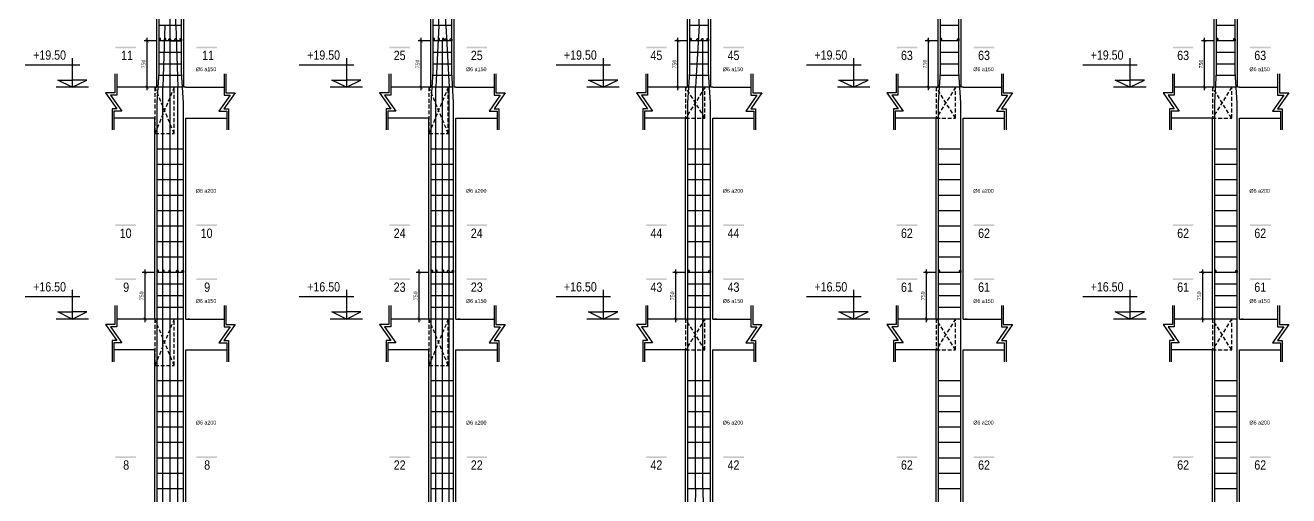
# Model space of a CAD drawing. Extents: x 394 to 12570, y -4198 to 1567.
# Drawn here: x 5031 to 5848, y 679 to 984 of the extents above; entities that cross this region are included whole.
import ezdxf

# ---------------------------------------------------------------- set-up
doc = ezdxf.new("R2010")
doc.units = 0
doc.header["$MEASUREMENT"] = 0
doc.linetypes.add('CENTER2', pattern=[1.125, 0.75, -0.125, 0.125, -0.125])
doc.linetypes.add('HIDDEN', pattern=[0.375, 0.25, -0.125])
doc.layers.get('0').update_dxf_attribs({"linetype": 'CONTINUOUS'})
doc.layers.get('DEFPOINTS').update_dxf_attribs({"linetype": 'CONTINUOUS'})
for name, color, linetype in [('DAI', 3, 'CONTINUOUS'), ('DUT', 9, 'CENTER2'), ('TEXT', 7, 'CONTINUOUS'), ('THEP', 6, 'CONTINUOUS'), ('TUONG', 7, 'CONTINUOUS')]:
    doc.layers.add(name, color=color, linetype=linetype)
doc.styles.add('DIM-NEW', font='')
doc.styles.add('style1', font='')
doc.styles.add('T2', font='')
doc.styles.get('DIM-NEW').set_extended_font_data('VNI-Helve-Condense')
doc.styles.get('style1').set_extended_font_data('VNI-Goudy')
doc.styles.get('T2').set_extended_font_data('VNI-Times')
doc.dimstyles.new('TL25', dxfattribs={"dimtxt": 2.5, "dimasz": 2, "dimexe": 2, "dimexo": 2, "dimgap": 1, "dimtad": 1, "dimdec": 0, "dimlfac": 25, "dimzin": 0, "dimdsep": 46, "dimtxsty": 'T2', "dimblk": 'ARCHTICK', "dimcen": 2.5, "dimdle": 2, "dimclrd": 1, "dimclre": 1, "dimclrt": 2, "dimadec": 0, "dimazin": 0, "dimtfac": 1, "dimtdec": 0, "dimtix": 1, "dimtofl": 0, "dimtmove": 0, "dimatfit": 0, "dimldrblk": 'ARCHTICK', "dimfxl": 1, "dimtolj": 1, "dimtzin": 0, "dimlwd": -1, "dimlwe": -1, "dimarcsym": 0})

# ---------------------------------------------------------------- blocks, each defined once
blk = doc.blocks.new('_ARCHTICK')
at = {"color": 0, "linetype": 'ByBlock', "const_width": 0.15}
blk.add_lwpolyline([(-0.5, -0.5), (0.5, 0.5)], dxfattribs=at)
blk = doc.blocks.new('*D31')
at = {"layer": 'DEFPOINTS', "color": 0, "transparency": 16777216}
for p in [(5108.21, 823.54), (5115.97, 823.54), (5114.47, 793.54)]:
    blk.add_point(p, dxfattribs=at)
at = {"layer": 'TUONG', "color": 1, "transparency": 16777216}
for p, q in [((5108.21, 791.54), (5108.21, 825.54)), ((5113.97, 823.54), (5106.21, 823.54)), ((5112.47, 793.54), (5106.21, 793.54))]:
    blk.add_line(p, q, dxfattribs=at)
at = {"layer": 'TUONG', "color": 1, "transparency": 16777216, "xscale": 2, "yscale": 2, "zscale": 2}
for p, rotation in [((5108.21, 823.54), 90), ((5108.21, 793.54), 270)]:
    blk.add_blockref('_ARCHTICK', p, dxfattribs=dict(at, rotation=rotation))
at = {"layer": 'TUONG', "color": 2, "transparency": 16777216, "insert": (5105.91, 808.54), "char_height": 2.5, "attachment_point": 5, "rotation": 90, "style": 'T2'}
blk.add_mtext('\\A1;750', dxfattribs=at)
blk = doc.blocks.new('*D32')
at = {"layer": 'DEFPOINTS', "color": 0, "transparency": 16777216}
for p in [(5109.46, 973.54), (5117.22, 973.54), (5115.72, 943.54)]:
    blk.add_point(p, dxfattribs=at)
at = {"layer": 'TUONG', "color": 1, "transparency": 16777216}
for p, q in [((5115.22, 973.54), (5107.46, 973.54)), ((5109.46, 941.54), (5109.46, 975.54)), ((5113.72, 943.54), (5107.46, 943.54))]:
    blk.add_line(p, q, dxfattribs=at)
at = {"layer": 'TUONG', "color": 1, "transparency": 16777216, "xscale": 2, "yscale": 2, "zscale": 2}
for p, rotation in [((5109.46, 973.54), 90), ((5109.46, 943.54), 270)]:
    blk.add_blockref('_ARCHTICK', p, dxfattribs=dict(at, rotation=rotation))
at = {"layer": 'TUONG', "color": 2, "transparency": 16777216, "insert": (5107.16, 958.54), "char_height": 2.5, "attachment_point": 5, "rotation": 90, "style": 'T2'}
blk.add_mtext('\\A1;750', dxfattribs=at)
blk = doc.blocks.new('*D42')
at = {"layer": 'DEFPOINTS', "color": 0, "transparency": 16777216}
for p in [(5286.69, 973.54), (5294.45, 973.54), (5292.95, 943.54)]:
    blk.add_point(p, dxfattribs=at)
at = {"layer": 'TUONG', "color": 1, "transparency": 16777216}
for p, q in [((5292.45, 973.54), (5284.69, 973.54)), ((5286.69, 941.54), (5286.69, 975.54)), ((5290.95, 943.54), (5284.69, 943.54))]:
    blk.add_line(p, q, dxfattribs=at)
at = {"layer": 'TUONG', "color": 1, "transparency": 16777216, "xscale": 2, "yscale": 2, "zscale": 2}
for p, rotation in [((5286.69, 973.54), 90), ((5286.69, 943.54), 270)]:
    blk.add_blockref('_ARCHTICK', p, dxfattribs=dict(at, rotation=rotation))
at = {"layer": 'TUONG', "color": 2, "transparency": 16777216, "insert": (5284.39, 958.54), "char_height": 2.5, "attachment_point": 5, "rotation": 90, "style": 'T2'}
blk.add_mtext('\\A1;750', dxfattribs=at)
blk = doc.blocks.new('*D41')
at = {"layer": 'DEFPOINTS', "color": 0, "transparency": 16777216}
for p in [(5285.44, 823.54), (5293.2, 823.54), (5291.7, 793.54)]:
    blk.add_point(p, dxfattribs=at)
at = {"layer": 'TUONG', "color": 1, "transparency": 16777216}
for p, q in [((5285.44, 791.54), (5285.44, 825.54)), ((5291.2, 823.54), (5283.44, 823.54)), ((5289.7, 793.54), (5283.44, 793.54))]:
    blk.add_line(p, q, dxfattribs=at)
at = {"layer": 'TUONG', "color": 1, "transparency": 16777216, "xscale": 2, "yscale": 2, "zscale": 2}
for p, rotation in [((5285.44, 823.54), 90), ((5285.44, 793.54), 270)]:
    blk.add_blockref('_ARCHTICK', p, dxfattribs=dict(at, rotation=rotation))
at = {"layer": 'TUONG', "color": 2, "transparency": 16777216, "insert": (5283.14, 808.54), "char_height": 2.5, "attachment_point": 5, "rotation": 90, "style": 'T2'}
blk.add_mtext('\\A1;750', dxfattribs=at)
blk = doc.blocks.new('*D50')
at = {"layer": 'DEFPOINTS', "color": 0, "transparency": 16777216}
for p in [(5451.48, 823.54), (5459.24, 823.54), (5457.74, 793.54)]:
    blk.add_point(p, dxfattribs=at)
at = {"layer": 'TUONG', "color": 1, "transparency": 16777216}
for p, q in [((5451.48, 791.54), (5451.48, 825.54)), ((5457.24, 823.54), (5449.48, 823.54)), ((5455.74, 793.54), (5449.48, 793.54))]:
    blk.add_line(p, q, dxfattribs=at)
at = {"layer": 'TUONG', "color": 1, "transparency": 16777216, "xscale": 2, "yscale": 2, "zscale": 2}
for p, rotation in [((5451.48, 823.54), 90), ((5451.48, 793.54), 270)]:
    blk.add_blockref('_ARCHTICK', p, dxfattribs=dict(at, rotation=rotation))
at = {"layer": 'TUONG', "color": 2, "transparency": 16777216, "insert": (5449.18, 808.54), "char_height": 2.5, "attachment_point": 5, "rotation": 90, "style": 'T2'}
blk.add_mtext('\\A1;750', dxfattribs=at)
blk = doc.blocks.new('*D49')
at = {"layer": 'DEFPOINTS', "color": 0, "transparency": 16777216}
for p in [(5452.73, 973.54), (5460.49, 973.54), (5458.99, 943.54)]:
    blk.add_point(p, dxfattribs=at)
at = {"layer": 'TUONG', "color": 1, "transparency": 16777216}
for p, q in [((5458.49, 973.54), (5450.73, 973.54)), ((5452.73, 941.54), (5452.73, 975.54)), ((5456.99, 943.54), (5450.73, 943.54))]:
    blk.add_line(p, q, dxfattribs=at)
at = {"layer": 'TUONG', "color": 1, "transparency": 16777216, "xscale": 2, "yscale": 2, "zscale": 2}
for p, rotation in [((5452.73, 973.54), 90), ((5452.73, 943.54), 270)]:
    blk.add_blockref('_ARCHTICK', p, dxfattribs=dict(at, rotation=rotation))
at = {"layer": 'TUONG', "color": 2, "transparency": 16777216, "insert": (5450.43, 958.54), "char_height": 2.5, "attachment_point": 5, "rotation": 90, "style": 'T2'}
blk.add_mtext('\\A1;750', dxfattribs=at)
blk = doc.blocks.new('*D62')
at = {"layer": 'DEFPOINTS', "color": 0, "transparency": 16777216}
for p in [(5614.75, 973.54), (5622.51, 973.54), (5621.01, 943.54)]:
    blk.add_point(p, dxfattribs=at)
at = {"layer": 'TUONG', "color": 1, "transparency": 16777216}
for p, q in [((5620.51, 973.54), (5612.75, 973.54)), ((5614.75, 941.54), (5614.75, 975.54)), ((5619.01, 943.54), (5612.75, 943.54))]:
    blk.add_line(p, q, dxfattribs=at)
at = {"layer": 'TUONG', "color": 1, "transparency": 16777216, "xscale": 2, "yscale": 2, "zscale": 2}
for p, rotation in [((5614.75, 973.54), 90), ((5614.75, 943.54), 270)]:
    blk.add_blockref('_ARCHTICK', p, dxfattribs=dict(at, rotation=rotation))
at = {"layer": 'TUONG', "color": 2, "transparency": 16777216, "insert": (5612.45, 958.54), "char_height": 2.5, "attachment_point": 5, "rotation": 90, "style": 'T2'}
blk.add_mtext('\\A1;750', dxfattribs=at)
blk = doc.blocks.new('*D61')
at = {"layer": 'DEFPOINTS', "color": 0, "transparency": 16777216}
for p in [(5613.5, 823.54), (5621.26, 823.54), (5619.76, 793.54)]:
    blk.add_point(p, dxfattribs=at)
at = {"layer": 'TUONG', "color": 1, "transparency": 16777216}
for p, q in [((5613.5, 791.54), (5613.5, 825.54)), ((5619.26, 823.54), (5611.5, 823.54)), ((5617.76, 793.54), (5611.5, 793.54))]:
    blk.add_line(p, q, dxfattribs=at)
at = {"layer": 'TUONG', "color": 1, "transparency": 16777216, "xscale": 2, "yscale": 2, "zscale": 2}
for p, rotation in [((5613.5, 823.54), 90), ((5613.5, 793.54), 270)]:
    blk.add_blockref('_ARCHTICK', p, dxfattribs=dict(at, rotation=rotation))
at = {"layer": 'TUONG', "color": 2, "transparency": 16777216, "insert": (5611.2, 808.54), "char_height": 2.5, "attachment_point": 5, "rotation": 90, "style": 'T2'}
blk.add_mtext('\\A1;750', dxfattribs=at)
blk = doc.blocks.new('*D70')
at = {"layer": 'DEFPOINTS', "color": 0, "transparency": 16777216}
for p in [(5792.14, 823.54), (5799.9, 823.54), (5798.4, 793.54)]:
    blk.add_point(p, dxfattribs=at)
at = {"layer": 'TUONG', "color": 1, "transparency": 16777216}
for p, q in [((5792.14, 791.54), (5792.14, 825.54)), ((5797.9, 823.54), (5790.14, 823.54)), ((5796.4, 793.54), (5790.14, 793.54))]:
    blk.add_line(p, q, dxfattribs=at)
at = {"layer": 'TUONG', "color": 1, "transparency": 16777216, "xscale": 2, "yscale": 2, "zscale": 2}
for p, rotation in [((5792.14, 823.54), 90), ((5792.14, 793.54), 270)]:
    blk.add_blockref('_ARCHTICK', p, dxfattribs=dict(at, rotation=rotation))
at = {"layer": 'TUONG', "color": 2, "transparency": 16777216, "insert": (5789.84, 808.54), "char_height": 2.5, "attachment_point": 5, "rotation": 90, "style": 'T2'}
blk.add_mtext('\\A1;750', dxfattribs=at)
blk = doc.blocks.new('*D69')
at = {"layer": 'DEFPOINTS', "color": 0, "transparency": 16777216}
for p in [(5793.39, 973.54), (5801.15, 973.54), (5799.65, 943.54)]:
    blk.add_point(p, dxfattribs=at)
at = {"layer": 'TUONG', "color": 1, "transparency": 16777216}
for p, q in [((5799.15, 973.54), (5791.39, 973.54)), ((5793.39, 941.54), (5793.39, 975.54)), ((5797.65, 943.54), (5791.39, 943.54))]:
    blk.add_line(p, q, dxfattribs=at)
at = {"layer": 'TUONG', "color": 1, "transparency": 16777216, "xscale": 2, "yscale": 2, "zscale": 2}
for p, rotation in [((5793.39, 973.54), 90), ((5793.39, 943.54), 270)]:
    blk.add_blockref('_ARCHTICK', p, dxfattribs=dict(at, rotation=rotation))
at = {"layer": 'TUONG', "color": 2, "transparency": 16777216, "insert": (5791.09, 958.54), "char_height": 2.5, "attachment_point": 5, "rotation": 90, "style": 'T2'}
blk.add_mtext('\\A1;750', dxfattribs=at)

msp = doc.modelspace()

# ---------------------------------------------------------------- linework, layer by layer
at = {"layer": 'DAI'}
for p, q in [((5131.72, 983.542), (5117.22, 983.542)), ((5306.453, 983.542), (5294.453, 983.542)), ((5472.491, 983.542), (5460.491, 983.542)), ((5634.509, 983.542), (5622.509, 983.542)), ((5813.148, 983.542), (5801.148, 983.542)), ((5131.72, 973.542), (5117.22, 973.542)), ((5306.453, 973.542), (5294.453, 973.542)), ((5472.491, 973.542), (5460.491, 973.542)), ((5634.509, 973.542), (5622.509, 973.542)), ((5813.148, 973.542), (5801.148, 973.542)), ((5131.72, 966.042), (5117.22, 966.042)), ((5306.453, 966.042), (5294.453, 966.042)), ((5472.491, 966.042), (5460.491, 966.042)), ((5634.509, 966.042), (5622.509, 966.042)), ((5813.148, 966.042), (5801.148, 966.042)), ((5131.72, 958.542), (5117.22, 958.542)), ((5306.453, 958.542), (5294.453, 958.542)), ((5472.491, 958.542), (5460.491, 958.542)), ((5634.509, 958.542), (5622.509, 958.542)), ((5813.148, 958.542), (5801.148, 958.542)), ((5131.876, 951.042), (5117.063, 951.042)), ((5306.609, 951.042), (5294.297, 951.042)), ((5472.647, 951.042), (5460.335, 951.042)), ((5634.666, 951.042), (5622.353, 951.042)), ((5813.304, 951.042), (5800.992, 951.042)), ((5132.345, 943.542), (5116.595, 943.542)), ((5307.078, 943.542), (5293.828, 943.542)), ((5473.116, 943.542), (5459.866, 943.542)), ((5635.134, 943.542), (5621.884, 943.542)), ((5813.773, 943.542), (5800.523, 943.542)), ((5132.97, 903.542), (5115.97, 903.542)), ((5307.703, 903.542), (5293.203, 903.542)), ((5473.741, 903.542), (5459.241, 903.542)), ((5635.759, 903.542), (5621.259, 903.542)), ((5814.398, 903.542), (5799.898, 903.542)), ((5132.97, 893.542), (5115.97, 893.542)), ((5307.703, 893.542), (5293.203, 893.542)), ((5473.741, 893.542), (5459.241, 893.542)), ((5635.759, 893.542), (5621.259, 893.542)), ((5814.398, 893.542), (5799.898, 893.542)), ((5132.97, 883.542), (5115.97, 883.542)), ((5307.703, 883.542), (5293.203, 883.542)), ((5473.741, 883.542), (5459.241, 883.542)), ((5635.759, 883.542), (5621.259, 883.542)), ((5814.398, 883.542), (5799.898, 883.542)), ((5132.97, 873.542), (5115.97, 873.542)), ((5307.703, 873.542), (5293.203, 873.542)), ((5473.741, 873.542), (5459.241, 873.542)), ((5635.759, 873.542), (5621.259, 873.542)), ((5814.398, 873.542), (5799.898, 873.542)), ((5132.97, 863.542), (5115.97, 863.542)), ((5307.703, 863.542), (5293.203, 863.542)), ((5473.741, 863.542), (5459.241, 863.542)), ((5635.759, 863.542), (5621.259, 863.542)), ((5814.398, 863.542), (5799.898, 863.542)), ((5132.97, 853.542), (5115.97, 853.542)), ((5307.703, 853.542), (5293.203, 853.542)), ((5473.741, 853.542), (5459.241, 853.542)), ((5635.759, 853.542), (5621.259, 853.542)), ((5814.398, 853.542), (5799.898, 853.542)), ((5132.97, 843.542), (5115.97, 843.542)), ((5307.703, 843.542), (5293.203, 843.542)), ((5473.741, 843.542), (5459.241, 843.542)), ((5635.759, 843.542), (5621.259, 843.542)), ((5814.398, 843.542), (5799.898, 843.542)), ((5132.97, 833.542), (5115.97, 833.542)), ((5307.703, 833.542), (5293.203, 833.542)), ((5473.741, 833.542), (5459.241, 833.542)), ((5635.759, 833.542), (5621.259, 833.542)), ((5814.398, 833.542), (5799.898, 833.542)), ((5132.97, 823.542), (5115.97, 823.542)), ((5307.703, 823.542), (5293.203, 823.542)), ((5473.741, 823.542), (5459.241, 823.542)), ((5635.759, 823.542), (5621.259, 823.542)), ((5814.398, 823.542), (5799.898, 823.542)), ((5132.97, 816.042), (5115.97, 816.042)), ((5307.703, 816.042), (5293.203, 816.042)), ((5473.741, 816.042), (5459.241, 816.042)), ((5635.759, 816.042), (5621.259, 816.042)), ((5814.398, 816.042), (5799.898, 816.042)), ((5132.97, 808.542), (5115.97, 808.542)), ((5132.97, 801.042), (5115.97, 801.042)), ((5307.703, 808.542), (5293.203, 808.542)), ((5307.703, 801.042), (5293.203, 801.042)), ((5473.741, 808.542), (5459.241, 808.542)), ((5473.741, 801.042), (5459.241, 801.042)), ((5635.759, 808.542), (5621.259, 808.542)), ((5635.759, 801.042), (5621.259, 801.042)), ((5814.398, 808.542), (5799.898, 808.542)), ((5814.398, 801.042), (5799.898, 801.042)), ((5132.97, 793.542), (5115.97, 793.542)), ((5307.703, 793.542), (5293.203, 793.542)), ((5473.741, 793.542), (5459.241, 793.542)), ((5635.759, 793.542), (5621.259, 793.542)), ((5814.398, 793.542), (5799.898, 793.542)), ((5132.97, 753.542), (5115.97, 753.542)), ((5307.703, 753.542), (5293.203, 753.542)), ((5473.741, 753.542), (5459.241, 753.542)), ((5635.759, 753.542), (5621.259, 753.542)), ((5814.398, 753.542), (5799.898, 753.542)), ((5132.97, 743.542), (5115.97, 743.542)), ((5307.703, 743.542), (5293.203, 743.542)), ((5473.741, 743.542), (5459.241, 743.542)), ((5635.759, 743.542), (5621.259, 743.542)), ((5814.398, 743.542), (5799.898, 743.542)), ((5132.97, 733.542), (5115.97, 733.542)), ((5307.703, 733.542), (5293.203, 733.542)), ((5473.741, 733.542), (5459.241, 733.542)), ((5635.759, 733.542), (5621.259, 733.542)), ((5814.398, 733.542), (5799.898, 733.542)), ((5132.97, 723.542), (5115.97, 723.542)), ((5307.703, 723.542), (5293.203, 723.542)), ((5473.741, 723.542), (5459.241, 723.542)), ((5635.759, 723.542), (5621.259, 723.542)), ((5814.398, 723.542), (5799.898, 723.542)), ((5132.97, 713.542), (5115.97, 713.542)), ((5307.703, 713.542), (5293.203, 713.542)), ((5473.741, 713.542), (5459.241, 713.542)), ((5635.759, 713.542), (5621.259, 713.542)), ((5814.398, 713.542), (5799.898, 713.542)), ((5132.97, 703.542), (5115.97, 703.542)), ((5307.703, 703.542), (5293.203, 703.542)), ((5473.741, 703.542), (5459.241, 703.542)), ((5635.759, 703.542), (5621.259, 703.542)), ((5814.398, 703.542), (5799.898, 703.542)), ((5132.97, 693.542), (5115.97, 693.542)), ((5307.703, 693.542), (5293.203, 693.542)), ((5473.741, 693.542), (5459.241, 693.542)), ((5635.759, 693.542), (5621.259, 693.542)), ((5814.398, 693.542), (5799.898, 693.542)), ((5132.97, 683.542), (5115.97, 683.542)), ((5307.703, 683.542), (5293.203, 683.542)), ((5473.741, 683.542), (5459.241, 683.542)), ((5635.759, 683.542), (5621.259, 683.542)), ((5814.398, 683.542), (5799.898, 683.542))]:
    msp.add_line(p, q, dxfattribs=at)
at = {"layer": 'DUT', "linetype": 'HIDDEN', "ltscale": 10}
for p, q in [((5126.97, 943.542), (5114.47, 913.542)), ((5126.97, 913.542), (5114.47, 943.542)), ((5304.203, 913.542), (5291.703, 943.542)), ((5304.203, 943.542), (5291.703, 913.542)), ((5470.241, 943.542), (5457.741, 923.542)), ((5470.241, 923.542), (5457.741, 943.542)), ((5632.259, 923.542), (5619.759, 943.542)), ((5632.259, 943.542), (5619.759, 923.542)), ((5810.898, 943.542), (5798.398, 923.542)), ((5810.898, 923.542), (5798.398, 943.542)), ((5126.97, 793.542), (5114.47, 763.542)), ((5126.97, 763.542), (5114.47, 793.542)), ((5304.203, 793.542), (5291.703, 763.542)), ((5304.203, 763.542), (5291.703, 793.542)), ((5470.241, 773.542), (5457.741, 793.542)), ((5470.241, 793.542), (5457.741, 773.542)), ((5632.259, 793.542), (5619.759, 773.542)), ((5632.259, 773.542), (5619.759, 793.542)), ((5810.898, 773.542), (5798.398, 793.542)), ((5810.898, 793.542), (5798.398, 773.542))]:
    msp.add_line(p, q, dxfattribs=at)
for points in [[(5114.47, 913.542), (5126.97, 913.542), (5126.97, 943.542), (5114.47, 943.542)], [(5291.703, 913.542), (5304.203, 913.542), (5304.203, 943.542), (5291.703, 943.542)], [(5457.741, 923.542), (5470.241, 923.542), (5470.241, 943.542), (5457.741, 943.542)], [(5619.759, 923.542), (5632.259, 923.542), (5632.259, 943.542), (5619.759, 943.542)], [(5798.398, 923.542), (5810.898, 923.542), (5810.898, 943.542), (5798.398, 943.542)], [(5457.741, 773.542), (5470.241, 773.542), (5470.241, 793.542), (5457.741, 793.542)], [(5619.759, 773.542), (5632.259, 773.542), (5632.259, 793.542), (5619.759, 793.542)], [(5798.398, 773.542), (5810.898, 773.542), (5810.898, 793.542), (5798.398, 793.542)]]:
    msp.add_lwpolyline(points, close=True, dxfattribs=at)
for points in [[(5114.47, 793.542), (5114.47, 763.542), (5126.97, 763.542), (5126.97, 793.542), (5114.47, 793.542)], [(5291.703, 793.542), (5291.703, 763.542), (5304.203, 763.542), (5304.203, 793.542), (5291.703, 793.542)]]:
    msp.add_lwpolyline(points, dxfattribs=at)
at = {"layer": 'TEXT', "ltscale": 10}
for points in [[(5102.255, 968.776), (5102.255, 969.826), (5088.951, 968.776), (5088.951, 969.826)], [(5154.629, 968.776), (5154.629, 969.826), (5141.324, 968.776), (5141.324, 969.826)], [(5279.489, 968.776), (5279.489, 969.826), (5266.184, 968.776), (5266.184, 969.826)], [(5329.362, 968.776), (5329.362, 969.826), (5316.058, 968.776), (5316.058, 969.826)], [(5445.527, 968.776), (5445.527, 969.826), (5432.222, 968.776), (5432.222, 969.826)], [(5495.401, 968.776), (5495.401, 969.826), (5482.096, 968.776), (5482.096, 969.826)], [(5607.545, 968.776), (5607.545, 969.826), (5594.241, 968.776), (5594.241, 969.826)], [(5657.419, 968.776), (5657.419, 969.826), (5644.114, 968.776), (5644.114, 969.826)], [(5786.184, 968.776), (5786.184, 969.826), (5772.879, 968.776), (5772.879, 969.826)], [(5836.058, 968.776), (5836.058, 969.826), (5822.753, 968.776), (5822.753, 969.826)], [(5102.255, 853.698), (5102.255, 854.748), (5088.951, 853.698), (5088.951, 854.748)], [(5154.629, 853.698), (5154.629, 854.748), (5141.324, 853.698), (5141.324, 854.748)], [(5279.489, 853.698), (5279.489, 854.748), (5266.184, 853.698), (5266.184, 854.748)], [(5329.362, 853.698), (5329.362, 854.748), (5316.058, 853.698), (5316.058, 854.748)], [(5445.527, 853.698), (5445.527, 854.748), (5432.222, 853.698), (5432.222, 854.748)], [(5495.401, 853.698), (5495.401, 854.748), (5482.096, 853.698), (5482.096, 854.748)], [(5607.545, 853.698), (5607.545, 854.748), (5594.241, 853.698), (5594.241, 854.748)], [(5657.419, 853.698), (5657.419, 854.748), (5644.114, 853.698), (5644.114, 854.748)], [(5786.184, 853.698), (5786.184, 854.748), (5772.879, 853.698), (5772.879, 854.748)], [(5836.058, 853.698), (5836.058, 854.748), (5822.753, 853.698), (5822.753, 854.748)], [(5102.255, 818.776), (5102.255, 819.826), (5088.951, 818.776), (5088.951, 819.826)], [(5154.629, 818.776), (5154.629, 819.826), (5141.324, 818.776), (5141.324, 819.826)], [(5279.489, 818.776), (5279.489, 819.826), (5266.184, 818.776), (5266.184, 819.826)], [(5329.362, 818.776), (5329.362, 819.826), (5316.058, 818.776), (5316.058, 819.826)], [(5445.527, 818.776), (5445.527, 819.826), (5432.222, 818.776), (5432.222, 819.826)], [(5495.401, 818.776), (5495.401, 819.826), (5482.096, 818.776), (5482.096, 819.826)], [(5607.545, 818.776), (5607.545, 819.826), (5594.241, 818.776), (5594.241, 819.826)], [(5657.419, 818.776), (5657.419, 819.826), (5644.114, 818.776), (5644.114, 819.826)], [(5786.184, 818.776), (5786.184, 819.826), (5772.879, 818.776), (5772.879, 819.826)], [(5836.058, 818.776), (5836.058, 819.826), (5822.753, 818.776), (5822.753, 819.826)], [(5102.255, 703.698), (5102.255, 704.748), (5088.951, 703.698), (5088.951, 704.748)], [(5154.629, 703.698), (5154.629, 704.748), (5141.324, 703.698), (5141.324, 704.748)], [(5279.489, 703.698), (5279.489, 704.748), (5266.184, 703.698), (5266.184, 704.748)], [(5329.362, 703.698), (5329.362, 704.748), (5316.058, 703.698), (5316.058, 704.748)], [(5445.527, 703.698), (5445.527, 704.748), (5432.222, 703.698), (5432.222, 704.748)], [(5495.401, 703.698), (5495.401, 704.748), (5482.096, 703.698), (5482.096, 704.748)], [(5607.545, 703.698), (5607.545, 704.748), (5594.241, 703.698), (5594.241, 704.748)], [(5657.419, 703.698), (5657.419, 704.748), (5644.114, 703.698), (5644.114, 704.748)], [(5786.184, 703.698), (5786.184, 704.748), (5772.879, 703.698), (5772.879, 704.748)], [(5836.058, 703.698), (5836.058, 704.748), (5822.753, 703.698), (5822.753, 704.748)]]:
    msp.add_trace(points, dxfattribs=at)
at = {"layer": 'THEP', "ltscale": 10}
for p, q in [((5124.449, 533.542), (5124.47, 1540.616)), ((5128.095, 983.542), (5128.095, 1273.542)), ((5302.702, 983.542), (5302.702, 1273.542)), ((5298.203, 983.542), (5298.203, 1243.542)), ((5117.22, 953.542), (5117.22, 1236.129)), ((5466.491, 983.542), (5466.491, 1123.542)), ((5120.845, 983.542), (5119.574, 943.542)), ((5128.095, 983.542), (5129.345, 943.542)), ((5298.203, 983.542), (5296.203, 943.542)), ((5302.702, 983.542), (5304.703, 943.542)), ((5466.491, 983.542), (5464.077, 943.542)), ((5300.452, 383.542), (5300.452, 973.542)), ((5468.905, 683.542), (5468.905, 973.542)), ((5115.97, 933.542), (5117.22, 953.542)), ((5132.97, 933.542), (5131.72, 953.542)), ((5293.203, 933.542), (5294.453, 953.542)), ((5307.703, 933.542), (5306.453, 953.542)), ((5459.241, 933.542), (5460.491, 953.542)), ((5473.741, 933.542), (5472.491, 953.542)), ((5621.259, 933.542), (5622.509, 953.542)), ((5635.759, 933.542), (5634.509, 953.542)), ((5799.898, 933.542), (5801.148, 953.542)), ((5814.398, 933.542), (5813.148, 953.542)), ((5119.574, 533.542), (5119.574, 943.542)), ((5129.345, 533.542), (5129.345, 943.542)), ((5296.202, 383.542), (5296.202, 943.542)), ((5304.703, 383.542), (5304.703, 943.542)), ((5464.077, 683.542), (5464.077, 943.542)), ((5115.97, 653.542), (5115.97, 933.542)), ((5132.97, 653.542), (5132.97, 933.542)), ((5464.077, 683.542), (5463.268, 643.542)), ((5468.905, 683.542), (5469.714, 643.542))]:
    msp.add_line(p, q, dxfattribs=at)
for points in [[(5131.72, 953.542), (5131.72, 1233.542)], [(5294.453, 953.542), (5294.453, 1233.542)], [(5306.453, 953.542), (5306.453, 1233.542)], [(5460.491, 953.542), (5460.491, 1233.542)], [(5472.491, 953.542), (5472.491, 1233.542)], [(5622.509, 953.542), (5622.509, 1233.542)], [(5634.509, 953.542), (5634.509, 1233.542)], [(5801.148, 953.542), (5801.148, 1233.542)], [(5813.148, 953.542), (5813.148, 1233.542)], [(5293.203, 653.542), (5293.203, 933.542)], [(5307.703, 653.542), (5307.703, 933.542)], [(5459.241, 653.542), (5459.241, 933.542)], [(5473.741, 653.542), (5473.741, 933.542)], [(5621.259, 653.542), (5621.259, 933.542)], [(5635.759, 653.542), (5635.759, 933.542)], [(5799.898, 653.542), (5799.898, 933.542)], [(5814.398, 653.542), (5814.398, 933.542)]]:
    msp.add_lwpolyline(points, dxfattribs=at)
for points in [[(5118.157, 973.532), (5118.157, 974.659, 1), (5117.22, 974.659), (5117.22, 973.542)], [(5121.464, 973.532), (5121.464, 974.659, 1), (5120.527, 974.659), (5120.527, 973.542)], [(5123.532, 973.532), (5123.532, 974.659, -1), (5124.47, 974.659), (5124.47, 973.542)], [(5127.47, 973.532), (5127.47, 974.659, -1), (5128.407, 974.659), (5128.407, 973.542)], [(5130.782, 973.532), (5130.782, 974.659, -1), (5131.72, 974.659), (5131.72, 973.542)], [(5295.39, 973.532), (5295.39, 974.659, 1), (5294.453, 974.659), (5294.453, 973.542)], [(5298.641, 973.532), (5298.641, 974.659, 1), (5297.703, 974.659), (5297.703, 973.542)], [(5301.389, 973.532), (5301.389, 974.659, 1), (5300.452, 974.659), (5300.452, 973.542)], [(5302.264, 973.56), (5302.264, 974.687, -1), (5303.201, 974.687), (5303.201, 973.57)], [(5305.515, 973.532), (5305.515, 974.659, -1), (5306.453, 974.659), (5306.453, 973.542)], [(5461.429, 973.532), (5461.429, 974.659, 1), (5460.491, 974.659), (5460.491, 973.542)], [(5464.95, 973.532), (5464.95, 974.659, -1), (5465.888, 974.659), (5465.888, 973.542)], [(5467.967, 973.532), (5467.967, 974.659, -1), (5468.905, 974.659), (5468.905, 973.542)], [(5471.554, 973.532), (5471.554, 974.659, -1), (5472.491, 974.659), (5472.491, 973.542)], [(5623.447, 973.532), (5623.447, 974.659, 1), (5622.509, 974.659), (5622.509, 973.542)], [(5633.572, 973.532), (5633.572, 974.659, -1), (5634.509, 974.659), (5634.509, 973.542)], [(5802.086, 973.532), (5802.086, 974.659, 1), (5801.148, 974.659), (5801.148, 973.542)], [(5812.211, 973.532), (5812.211, 974.659, -1), (5813.148, 974.659), (5813.148, 973.542)], [(5116.907, 823.532), (5116.907, 824.659, 1), (5115.97, 824.659), (5115.97, 823.542)], [(5120.511, 823.532), (5120.511, 824.659, 1), (5119.574, 824.659), (5119.574, 823.542)], [(5124.525, 823.532), (5124.525, 824.659, 1), (5123.588, 824.659), (5123.588, 823.542)], [(5128.512, 823.532), (5128.512, 824.659, -1), (5129.449, 824.659), (5129.449, 823.542)], [(5132.032, 823.532), (5132.032, 824.659, -1), (5132.97, 824.659), (5132.97, 823.542)], [(5294.14, 823.532), (5294.14, 824.659, 1), (5293.203, 824.659), (5293.203, 823.542)], [(5297.139, 823.532), (5297.139, 824.659, 1), (5296.202, 824.659), (5296.202, 823.542)], [(5301.389, 823.532), (5301.389, 824.659, 1), (5300.452, 824.659), (5300.452, 823.542)], [(5303.765, 823.532), (5303.765, 824.659, -1), (5304.703, 824.659), (5304.703, 823.542)], [(5306.765, 823.532), (5306.765, 824.659, -1), (5307.703, 824.659), (5307.703, 823.542)], [(5460.179, 823.532), (5460.179, 824.659, 1), (5459.241, 824.659), (5459.241, 823.542)], [(5472.804, 823.532), (5472.804, 824.659, -1), (5473.741, 824.659), (5473.741, 823.542)], [(5622.197, 823.532), (5622.197, 824.659, 1), (5621.259, 824.659), (5621.259, 823.542)], [(5634.822, 823.532), (5634.822, 824.659, -1), (5635.759, 824.659), (5635.759, 823.542)], [(5800.836, 823.532), (5800.836, 824.659, 1), (5799.898, 824.659), (5799.898, 823.542)], [(5813.461, 823.532), (5813.461, 824.659, -1), (5814.398, 824.659), (5814.398, 823.542)]]:
    msp.add_lwpolyline(points, format="xyb", dxfattribs=at)
at = {"layer": 'TUONG'}
for p, q in [((5115.72, 943.542), (5115.72, 1073.542)), ((5133.22, 943.542), (5133.22, 1073.542)), ((5292.953, 943.542), (5292.953, 1073.542)), ((5307.953, 943.542), (5307.953, 1073.542)), ((5458.991, 943.542), (5458.991, 1073.542)), ((5473.991, 943.542), (5473.991, 1073.542)), ((5621.009, 943.542), (5621.009, 1073.542)), ((5636.009, 943.542), (5636.009, 1073.542)), ((5799.648, 943.542), (5799.648, 1073.542)), ((5814.648, 943.542), (5814.648, 1073.542)), ((5124.47, 973.542), (5131.72, 973.542)), ((5065.887, 957.932), (5030.65, 957.932)), ((5061.07, 962.365), (5061.07, 943.542)), ((5243.121, 957.932), (5207.884, 957.932)), ((5238.303, 962.365), (5238.303, 943.542)), ((5409.159, 957.932), (5373.922, 957.932)), ((5404.341, 962.365), (5404.341, 943.542)), ((5571.177, 957.932), (5535.94, 957.932)), ((5566.36, 962.365), (5566.36, 943.542)), ((5749.816, 957.932), (5714.579, 957.932)), ((5744.999, 962.365), (5744.999, 943.542)), ((5051.627, 948.09), (5061.07, 948.09)), ((5061.07, 943.542), (5051.627, 948.09)), ((5061.07, 948.09), (5061.07, 943.542)), ((5070.513, 948.09), (5061.07, 948.09)), ((5061.07, 943.542), (5070.513, 948.09)), ((5238.303, 943.542), (5228.86, 948.09)), ((5228.86, 948.09), (5238.303, 948.09)), ((5238.303, 943.542), (5247.746, 948.09)), ((5247.746, 948.09), (5238.303, 948.09)), ((5238.303, 948.09), (5238.303, 943.542)), ((5394.899, 948.09), (5404.341, 948.09)), ((5404.341, 943.542), (5394.899, 948.09)), ((5404.341, 948.09), (5404.341, 943.542)), ((5413.784, 948.09), (5404.341, 948.09)), ((5404.341, 943.542), (5413.784, 948.09)), ((5566.36, 943.542), (5556.917, 948.09)), ((5556.917, 948.09), (5566.36, 948.09)), ((5566.36, 943.542), (5575.803, 948.09)), ((5575.803, 948.09), (5566.36, 948.09)), ((5566.36, 948.09), (5566.36, 943.542)), ((5735.556, 948.09), (5744.999, 948.09)), ((5744.999, 943.542), (5735.556, 948.09)), ((5744.999, 948.09), (5744.999, 943.542)), ((5754.441, 948.09), (5744.999, 948.09)), ((5744.999, 943.542), (5754.441, 948.09)), ((5050.568, 943.713), (5071.572, 943.713)), ((5114.47, 943.542), (5089.762, 943.542)), ((5114.47, 943.542), (5115.72, 943.542)), ((5134.47, 943.542), (5133.22, 943.542)), ((5134.47, 943.542), (5159.177, 943.542)), ((5227.801, 943.713), (5248.805, 943.713)), ((5291.703, 943.542), (5266.996, 943.542)), ((5291.703, 943.542), (5292.953, 943.542)), ((5309.203, 943.542), (5307.953, 943.542)), ((5309.203, 943.542), (5333.91, 943.542)), ((5393.839, 943.713), (5414.843, 943.713)), ((5457.741, 943.542), (5433.034, 943.542)), ((5457.741, 943.542), (5458.991, 943.542)), ((5475.241, 943.542), (5473.991, 943.542)), ((5475.241, 943.542), (5499.948, 943.542)), ((5555.858, 943.713), (5576.862, 943.713)), ((5619.759, 943.542), (5595.052, 943.542)), ((5619.759, 943.542), (5621.009, 943.542)), ((5637.259, 943.542), (5636.009, 943.542)), ((5637.259, 943.542), (5661.967, 943.542)), ((5734.497, 943.713), (5755.501, 943.713)), ((5798.398, 943.542), (5773.691, 943.542)), ((5798.398, 943.542), (5799.648, 943.542)), ((5815.898, 943.542), (5814.648, 943.542)), ((5815.898, 943.542), (5840.606, 943.542)), ((5114.47, 923.542), (5087.921, 923.542)), ((5114.47, 793.542), (5114.47, 923.542)), ((5134.47, 923.542), (5161.019, 923.542)), ((5134.47, 793.542), (5134.47, 923.542)), ((5291.703, 923.542), (5265.154, 923.542)), ((5291.703, 793.542), (5291.703, 923.542)), ((5309.203, 923.542), (5335.752, 923.542)), ((5309.203, 793.542), (5309.203, 923.542)), ((5457.741, 923.542), (5431.192, 923.542)), ((5457.741, 793.542), (5457.741, 923.542)), ((5475.241, 923.542), (5501.79, 923.542)), ((5475.241, 793.542), (5475.241, 923.542)), ((5619.759, 923.542), (5593.211, 923.542)), ((5619.759, 793.542), (5619.759, 923.542)), ((5637.259, 793.542), (5637.259, 923.542)), ((5637.259, 923.542), (5663.808, 923.542)), ((5798.398, 923.542), (5771.849, 923.542)), ((5798.398, 793.542), (5798.398, 923.542)), ((5815.898, 923.542), (5842.447, 923.542)), ((5815.898, 793.542), (5815.898, 923.542)), ((5061.07, 812.365), (5061.07, 793.542)), ((5238.303, 812.365), (5238.303, 793.542)), ((5404.341, 812.365), (5404.341, 793.542)), ((5566.36, 812.365), (5566.36, 793.542)), ((5744.999, 812.365), (5744.999, 793.542)), ((5065.887, 807.932), (5030.65, 807.932)), ((5243.121, 807.932), (5207.884, 807.932)), ((5409.159, 807.932), (5373.922, 807.932)), ((5571.177, 807.932), (5535.94, 807.932)), ((5749.816, 807.932), (5714.579, 807.932)), ((5050.568, 793.713), (5071.572, 793.713)), ((5051.627, 798.09), (5061.07, 798.09)), ((5061.07, 793.542), (5051.627, 798.09)), ((5061.07, 798.09), (5061.07, 793.542)), ((5070.513, 798.09), (5061.07, 798.09)), ((5061.07, 793.542), (5070.513, 798.09)), ((5114.47, 793.542), (5089.762, 793.542)), ((5134.47, 793.542), (5159.177, 793.542)), ((5136.97, 793.542), (5135.72, 793.542)), ((5227.801, 793.713), (5248.805, 793.713)), ((5238.303, 793.542), (5228.86, 798.09)), ((5228.86, 798.09), (5238.303, 798.09)), ((5238.303, 793.542), (5247.746, 798.09)), ((5247.746, 798.09), (5238.303, 798.09)), ((5238.303, 798.09), (5238.303, 793.542)), ((5291.703, 793.542), (5266.996, 793.542)), ((5309.203, 793.542), (5333.91, 793.542)), ((5311.703, 793.542), (5310.453, 793.542)), ((5393.839, 793.713), (5414.843, 793.713)), ((5394.899, 798.09), (5404.341, 798.09)), ((5404.341, 793.542), (5394.899, 798.09)), ((5404.341, 798.09), (5404.341, 793.542)), ((5413.784, 798.09), (5404.341, 798.09)), ((5404.341, 793.542), (5413.784, 798.09)), ((5457.741, 793.542), (5433.034, 793.542)), ((5475.241, 793.542), (5499.948, 793.542)), ((5477.741, 793.542), (5476.491, 793.542)), ((5555.858, 793.713), (5576.862, 793.713)), ((5566.36, 793.542), (5556.917, 798.09)), ((5556.917, 798.09), (5566.36, 798.09)), ((5566.36, 793.542), (5575.803, 798.09)), ((5575.803, 798.09), (5566.36, 798.09)), ((5566.36, 798.09), (5566.36, 793.542)), ((5619.759, 793.542), (5595.052, 793.542)), ((5637.259, 793.542), (5661.967, 793.542)), ((5639.759, 793.542), (5638.509, 793.542)), ((5734.497, 793.713), (5755.501, 793.713)), ((5735.556, 798.09), (5744.999, 798.09)), ((5744.999, 793.542), (5735.556, 798.09)), ((5744.999, 798.09), (5744.999, 793.542)), ((5754.441, 798.09), (5744.999, 798.09)), ((5744.999, 793.542), (5754.441, 798.09)), ((5798.398, 793.542), (5773.691, 793.542)), ((5815.898, 793.542), (5840.606, 793.542)), ((5818.398, 793.542), (5817.148, 793.542)), ((5114.47, 773.542), (5087.921, 773.542)), ((5114.47, 643.542), (5114.47, 773.542)), ((5134.47, 643.542), (5134.47, 773.542)), ((5134.47, 773.542), (5161.019, 773.542)), ((5291.703, 773.542), (5265.154, 773.542)), ((5291.703, 623.542), (5291.703, 773.542)), ((5309.203, 773.542), (5335.752, 773.542)), ((5309.203, 643.542), (5309.203, 773.542)), ((5457.741, 773.542), (5431.192, 773.542)), ((5457.741, 643.542), (5457.741, 773.542)), ((5475.241, 643.542), (5475.241, 773.542)), ((5475.241, 773.542), (5501.79, 773.542)), ((5619.759, 773.542), (5593.211, 773.542)), ((5619.759, 643.542), (5619.759, 773.542)), ((5637.259, 773.542), (5663.808, 773.542)), ((5637.259, 643.542), (5637.259, 773.542)), ((5798.398, 773.542), (5771.849, 773.542)), ((5798.398, 643.542), (5798.398, 773.542)), ((5815.898, 643.542), (5815.898, 773.542)), ((5815.898, 773.542), (5842.447, 773.542))]:
    msp.add_line(p, q, dxfattribs=at)
for points in [[(5088.616, 952.324), (5088.616, 939.97), (5082.592, 939.97), (5089.799, 929.634), (5086.774, 929.634), (5086.774, 915.881)], [(5089.762, 952.324), (5089.762, 938.47), (5085.847, 938.47), (5093.054, 928.134), (5087.921, 928.134), (5087.921, 915.881)], [(5159.177, 952.324), (5159.177, 938.47), (5163.093, 938.47), (5155.885, 928.134), (5161.019, 928.134), (5161.019, 915.881)], [(5160.324, 952.324), (5160.324, 939.97), (5166.347, 939.97), (5159.14, 929.634), (5162.165, 929.634), (5162.165, 915.881)], [(5265.849, 952.324), (5265.849, 939.97), (5259.825, 939.97), (5267.033, 929.634), (5264.007, 929.634), (5264.007, 915.881)], [(5266.996, 952.324), (5266.996, 938.47), (5263.08, 938.47), (5270.287, 928.134), (5265.154, 928.134), (5265.154, 915.881)], [(5333.91, 952.324), (5333.91, 938.47), (5337.826, 938.47), (5330.619, 928.134), (5335.752, 928.134), (5335.752, 915.881)], [(5335.057, 952.324), (5335.057, 939.97), (5341.08, 939.97), (5333.873, 929.634), (5336.898, 929.634), (5336.898, 915.881)], [(5431.887, 952.324), (5431.887, 939.97), (5425.864, 939.97), (5433.071, 929.634), (5430.046, 929.634), (5430.046, 915.881)], [(5433.034, 952.324), (5433.034, 938.47), (5429.118, 938.47), (5436.325, 928.134), (5431.192, 928.134), (5431.192, 915.881)], [(5499.948, 952.324), (5499.948, 938.47), (5503.864, 938.47), (5496.657, 928.134), (5501.79, 928.134), (5501.79, 915.881)], [(5501.095, 952.324), (5501.095, 939.97), (5507.119, 939.97), (5499.911, 929.634), (5502.937, 929.634), (5502.937, 915.881)], [(5593.905, 952.324), (5593.905, 939.97), (5587.882, 939.97), (5595.089, 929.634), (5592.064, 929.634), (5592.064, 915.881)], [(5595.052, 952.324), (5595.052, 938.47), (5591.137, 938.47), (5598.344, 928.134), (5593.211, 928.134), (5593.211, 915.881)], [(5661.967, 952.324), (5661.967, 938.47), (5665.882, 938.47), (5658.675, 928.134), (5663.808, 928.134), (5663.808, 915.881)], [(5663.113, 952.324), (5663.113, 939.97), (5669.137, 939.97), (5661.93, 929.634), (5664.955, 929.634), (5664.955, 915.881)], [(5772.544, 952.324), (5772.544, 939.97), (5766.521, 939.97), (5773.728, 929.634), (5770.703, 929.634), (5770.703, 915.881)], [(5773.691, 952.324), (5773.691, 938.47), (5769.775, 938.47), (5776.983, 928.134), (5771.849, 928.134), (5771.849, 915.881)], [(5840.606, 952.324), (5840.606, 938.47), (5844.521, 938.47), (5837.314, 928.134), (5842.447, 928.134), (5842.447, 915.881)], [(5841.752, 952.324), (5841.752, 939.97), (5847.776, 939.97), (5840.569, 929.634), (5843.594, 929.634), (5843.594, 915.881)], [(5088.616, 802.324), (5088.616, 789.97), (5082.592, 789.97), (5089.799, 779.634), (5086.774, 779.634), (5086.774, 765.881)], [(5089.762, 802.324), (5089.762, 788.47), (5085.847, 788.47), (5093.054, 778.134), (5087.921, 778.134), (5087.921, 765.881)], [(5159.177, 802.324), (5159.177, 788.47), (5163.093, 788.47), (5155.885, 778.134), (5161.019, 778.134), (5161.019, 765.881)], [(5160.324, 802.324), (5160.324, 789.97), (5166.347, 789.97), (5159.14, 779.634), (5162.165, 779.634), (5162.165, 765.881)], [(5265.849, 802.324), (5265.849, 789.97), (5259.825, 789.97), (5267.033, 779.634), (5264.007, 779.634), (5264.007, 765.881)], [(5266.996, 802.324), (5266.996, 788.47), (5263.08, 788.47), (5270.287, 778.134), (5265.154, 778.134), (5265.154, 765.881)], [(5333.91, 802.324), (5333.91, 788.47), (5337.826, 788.47), (5330.619, 778.134), (5335.752, 778.134), (5335.752, 765.881)], [(5335.057, 802.324), (5335.057, 789.97), (5341.08, 789.97), (5333.873, 779.634), (5336.898, 779.634), (5336.898, 765.881)], [(5431.887, 802.324), (5431.887, 789.97), (5425.864, 789.97), (5433.071, 779.634), (5430.046, 779.634), (5430.046, 765.881)], [(5433.034, 802.324), (5433.034, 788.47), (5429.118, 788.47), (5436.325, 778.134), (5431.192, 778.134), (5431.192, 765.881)], [(5499.948, 802.324), (5499.948, 788.47), (5503.864, 788.47), (5496.657, 778.134), (5501.79, 778.134), (5501.79, 765.881)], [(5501.095, 802.324), (5501.095, 789.97), (5507.119, 789.97), (5499.911, 779.634), (5502.937, 779.634), (5502.937, 765.881)], [(5593.905, 802.324), (5593.905, 789.97), (5587.882, 789.97), (5595.089, 779.634), (5592.064, 779.634), (5592.064, 765.881)], [(5595.052, 802.324), (5595.052, 788.47), (5591.137, 788.47), (5598.344, 778.134), (5593.211, 778.134), (5593.211, 765.881)], [(5661.967, 802.324), (5661.967, 788.47), (5665.882, 788.47), (5658.675, 778.134), (5663.808, 778.134), (5663.808, 765.881)], [(5663.113, 802.324), (5663.113, 789.97), (5669.137, 789.97), (5661.93, 779.634), (5664.955, 779.634), (5664.955, 765.881)], [(5772.544, 802.324), (5772.544, 789.97), (5766.521, 789.97), (5773.728, 779.634), (5770.703, 779.634), (5770.703, 765.881)], [(5773.691, 802.324), (5773.691, 788.47), (5769.775, 788.47), (5776.983, 778.134), (5771.849, 778.134), (5771.849, 765.881)], [(5840.606, 802.324), (5840.606, 788.47), (5844.521, 788.47), (5837.314, 778.134), (5842.447, 778.134), (5842.447, 765.881)], [(5841.752, 802.324), (5841.752, 789.97), (5847.776, 789.97), (5840.569, 779.634), (5843.594, 779.634), (5843.594, 765.881)]]:
    msp.add_lwpolyline(points, dxfattribs=at)
for points in [[(5051.627, 948.09), (5061.07, 948.09), (5061.07, 943.542), (5051.627, 948.09)], [(5228.86, 948.09), (5238.303, 948.09), (5238.303, 943.542), (5228.86, 948.09)], [(5394.899, 948.09), (5404.341, 948.09), (5404.341, 943.542), (5394.899, 948.09)], [(5556.917, 948.09), (5566.36, 948.09), (5566.36, 943.542), (5556.917, 948.09)], [(5735.556, 948.09), (5744.999, 948.09), (5744.999, 943.542), (5735.556, 948.09)], [(5051.627, 798.09), (5061.07, 798.09), (5061.07, 793.542), (5051.627, 798.09)], [(5228.86, 798.09), (5238.303, 798.09), (5238.303, 793.542), (5228.86, 798.09)], [(5394.899, 798.09), (5404.341, 798.09), (5404.341, 793.542), (5394.899, 798.09)], [(5556.917, 798.09), (5566.36, 798.09), (5566.36, 793.542), (5556.917, 798.09)], [(5735.556, 798.09), (5744.999, 798.09), (5744.999, 793.542), (5735.556, 798.09)]]:
    msp.add_solid(points, dxfattribs=at)

# ---------------------------------------------------------------- texts
at = {"layer": 'TEXT', "style": 'DIM-NEW'}
for s, p in [('+19.50', (5035.762, 961.361)), ('+19.50', (5212.996, 961.361)), ('+19.50', (5379.034, 961.361)), ('+19.50', (5541.052, 961.361)), ('+19.50', (5719.691, 961.361)), ('+16.50', (5035.762, 811.361)), ('+16.50', (5212.996, 811.361)), ('+16.50', (5379.034, 811.361)), ('+16.50', (5541.052, 811.361)), ('+16.50', (5719.691, 811.361))]:
    msp.add_text(s, height=6, dxfattribs=at).set_placement(p)
at = {"layer": 'TEXT', "ltscale": 10}
for s, height, style, p in [('11', 6, 'DIM-NEW', (5092.65, 961.137)), ('11', 6, 'DIM-NEW', (5145.024, 961.137)), ('25', 6, 'DIM-NEW', (5268.958, 961.137)), ('25', 6, 'DIM-NEW', (5318.832, 961.137)), ('45', 6, 'DIM-NEW', (5434.996, 961.137)), ('45', 6, 'DIM-NEW', (5484.87, 961.137)), ('63', 6, 'DIM-NEW', (5597.015, 961.137)), ('63', 6, 'DIM-NEW', (5646.888, 961.137)), ('63', 6, 'DIM-NEW', (5775.653, 961.137)), ('63', 6, 'DIM-NEW', (5825.527, 961.137)), ('%%2546 a150', 2.5, 'style1', (5140.948, 953.941)), ('%%2546 a150', 2.5, 'style1', (5315.681, 953.941)), ('%%2546 a150', 2.5, 'style1', (5481.719, 953.941)), ('%%2546 a150', 2.5, 'style1', (5643.737, 953.941)), ('%%2546 a150', 2.5, 'style1', (5822.376, 953.941)), ('%%2546 a200', 2.5, 'style1', (5140.948, 875.242)), ('%%2546 a200', 2.5, 'style1', (5315.681, 875.242)), ('%%2546 a200', 2.5, 'style1', (5481.719, 875.242)), ('%%2546 a200', 2.5, 'style1', (5643.737, 875.242)), ('%%2546 a200', 2.5, 'style1', (5822.376, 875.242)), ('10', 6, 'DIM-NEW', (5091.751, 846.059)), ('10', 6, 'DIM-NEW', (5144.125, 846.059)), ('24', 6, 'DIM-NEW', (5268.958, 846.059)), ('24', 6, 'DIM-NEW', (5318.832, 846.059)), ('44', 6, 'DIM-NEW', (5434.996, 846.059)), ('44', 6, 'DIM-NEW', (5484.87, 846.059)), ('62', 6, 'DIM-NEW', (5597.015, 846.059)), ('62', 6, 'DIM-NEW', (5646.888, 846.059)), ('62', 6, 'DIM-NEW', (5775.653, 846.059)), ('62', 6, 'DIM-NEW', (5825.527, 846.059)), ('9', 6, 'DIM-NEW', (5093.998, 811.137)), ('9', 6, 'DIM-NEW', (5146.372, 811.137)), ('23', 6, 'DIM-NEW', (5268.958, 811.137)), ('23', 6, 'DIM-NEW', (5318.832, 811.137)), ('43', 6, 'DIM-NEW', (5434.996, 811.137)), ('43', 6, 'DIM-NEW', (5484.87, 811.137)), ('61', 6, 'DIM-NEW', (5597.015, 811.137)), ('61', 6, 'DIM-NEW', (5646.888, 811.137)), ('61', 6, 'DIM-NEW', (5775.653, 811.137)), ('61', 6, 'DIM-NEW', (5825.527, 811.137)), ('%%2546 a150', 2.5, 'style1', (5140.948, 803.941)), ('%%2546 a150', 2.5, 'style1', (5315.681, 803.941)), ('%%2546 a150', 2.5, 'style1', (5481.719, 803.941)), ('%%2546 a150', 2.5, 'style1', (5643.737, 803.941)), ('%%2546 a150', 2.5, 'style1', (5822.376, 803.941)), ('%%2546 a200', 2.5, 'style1', (5140.948, 725.242)), ('%%2546 a200', 2.5, 'style1', (5315.681, 725.242)), ('%%2546 a200', 2.5, 'style1', (5481.719, 725.242)), ('%%2546 a200', 2.5, 'style1', (5643.737, 725.242)), ('%%2546 a200', 2.5, 'style1', (5822.376, 725.242)), ('8', 6, 'DIM-NEW', (5093.998, 696.059)), ('8', 6, 'DIM-NEW', (5146.372, 696.059)), ('22', 6, 'DIM-NEW', (5268.958, 696.059)), ('22', 6, 'DIM-NEW', (5318.832, 696.059)), ('42', 6, 'DIM-NEW', (5434.996, 696.059)), ('42', 6, 'DIM-NEW', (5484.87, 696.059)), ('62', 6, 'DIM-NEW', (5597.015, 696.059)), ('62', 6, 'DIM-NEW', (5646.888, 696.059)), ('62', 6, 'DIM-NEW', (5775.653, 696.059)), ('62', 6, 'DIM-NEW', (5825.527, 696.059))]:
    msp.add_text(s, height=height, dxfattribs=dict(at, style=style)).set_placement(p)

# ---------------------------------------------------------------- dimensions: what is measured, and where the dimension line sits
at = {"layer": 'TUONG'}
for base, p1, p2, picture, middle in [((5109.458, 973.542), (5115.72, 943.542), (5117.22, 973.542), '*D32', (5107.158, 958.542)), ((5286.692, 973.542), (5292.953, 943.542), (5294.453, 973.542), '*D42', (5284.392, 958.542)), ((5452.73, 973.542), (5458.991, 943.542), (5460.491, 973.542), '*D49', (5450.43, 958.542)), ((5614.748, 973.542), (5621.009, 943.542), (5622.509, 973.542), '*D62', (5612.448, 958.542)), ((5793.387, 973.542), (5799.648, 943.542), (5801.148, 973.542), '*D69', (5791.087, 958.542)), ((5108.208, 823.542), (5114.47, 793.542), (5115.97, 823.542), '*D31', (5105.908, 808.542)), ((5285.442, 823.542), (5291.703, 793.542), (5293.203, 823.542), '*D41', (5283.142, 808.542)), ((5451.48, 823.542), (5457.741, 793.542), (5459.241, 823.542), '*D50', (5449.18, 808.542)), ((5613.498, 823.542), (5619.759, 793.542), (5621.259, 823.542), '*D61', (5611.198, 808.542)), ((5792.137, 823.542), (5798.398, 793.542), (5799.898, 823.542), '*D70', (5789.837, 808.542))]:
    dim = msp.add_linear_dim(base=base, p1=p1, p2=p2, angle=90, dimstyle='TL25', dxfattribs=at)
    dim.commit()
    dim.dimension.update_dxf_attribs({"geometry": picture, "text_midpoint": middle})

doc.saveas('drawing.dxf')
